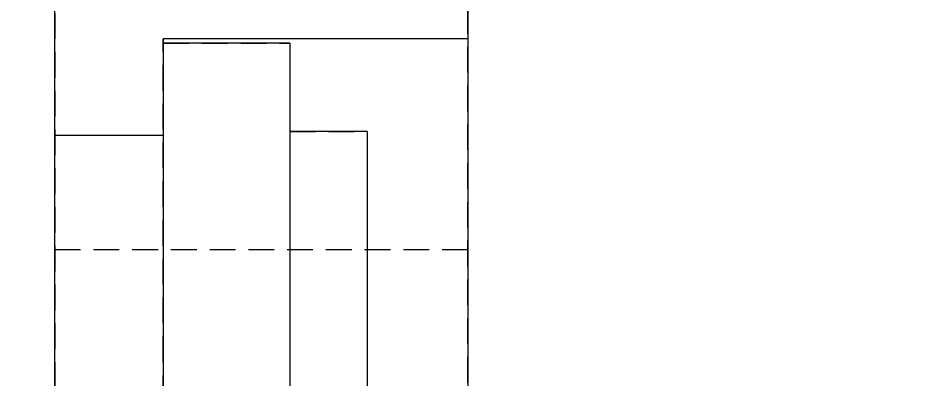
# Model space of a CAD drawing. Header units: inches. Extents: x 274057 to 444617, y 485849 to 635630.
# Drawn here: x 353767.53 to 353785.23, y 516854.03 to 516861 of the extents above; entities that cross this region are included whole.
import ezdxf

# ---------------------------------------------------------------- set-up
doc = ezdxf.new("R2010")
doc.units = ezdxf.units.IN
doc.header["$MEASUREMENT"] = 0
doc.linetypes.add('DASHED', pattern=[0.75, 0.5, -0.25])
doc.layers.add('CQ Grg Gypsum', color=41, linetype='Continuous')
doc.layers.add('CQ PANEL DIMENSION', color=1, linetype='Continuous')
for name, color, linetype, lineweight in [('CQ Hardware Accs.', 1, 'Continuous', 0), ('CQ plan and elev dimension', 252, 'Continuous', 35), ('Hardware Accs.', 7, 'Continuous', 0)]:
    doc.layers.add(name, color=color, linetype=linetype, lineweight=lineweight)
doc.styles.get("Standard").update_dxf_attribs({"font": 'arial.ttf'})
doc.dimstyles.new('CQ 20', dxfattribs={"dimscale": 0.2, "dimtxt": 150, "dimasz": 100, "dimexe": 100, "dimexo": 20, "dimgap": 80, "dimtad": 1, "dimdec": 0, "dimzin": 0, "dimdsep": 46, "dimtxsty": 'Standard', "dimblk": 'DOT', "dimcen": 100, "dimclrd": 1, "dimclre": 1, "dimclrt": 3, "dimadec": 0, "dimazin": 0, "dimtfac": 1, "dimtdec": 0, "dimtofl": 0, "dimtmove": 0, "dimatfit": 3, "dimfxl": 1, "dimtolj": 1, "dimtzin": 0, "dimlwd": -1, "dimarcsym": 0})
doc.dimstyles.new('CQ 50', dxfattribs={"dimscale": 0.5, "dimtxt": 150, "dimasz": 100, "dimexe": 100, "dimexo": 20, "dimgap": 80, "dimtad": 1, "dimdec": 0, "dimzin": 0, "dimdsep": 46, "dimtxsty": 'Standard', "dimblk": 'DOT', "dimcen": 100, "dimclrd": 250, "dimclre": 250, "dimclrt": 3, "dimadec": 0, "dimazin": 0, "dimtfac": 1, "dimtdec": 0, "dimtofl": 0, "dimtmove": 0, "dimatfit": 3, "dimfxl": 3, "dimtolj": 1, "dimtzin": 0, "dimlwd": -1, "dimarcsym": 0})

# ---------------------------------------------------------------- blocks, each defined once
blk = doc.blocks.new('_Dot')
at = {"color": 0, "linetype": 'ByBlock', "lineweight": -2}
blk.add_line((-0.5, 0), (-1, 0), dxfattribs=at)
at = {"color": 0, "linetype": 'ByBlock', "const_width": 0.5}
blk.add_lwpolyline([(-0.25, 0, 1), (0.25, 0, 1)], format="xyb", close=True, dxfattribs=at)
blk = doc.blocks.new('*D145')
at = {"layer": 'CQ plan and elev dimension', "color": 250, "lineweight": -2, "transparency": 16777216}
for p, q in [((353961.996, 519499.284), (351884.089, 519499.284)), ((353285.28, 516399.295), (351884.089, 516399.295))]:
    blk.add_line(p, q, dxfattribs=at)
at = {"layer": 'CQ plan and elev dimension', "color": 250, "transparency": 16777216}
blk.add_line((351934.089, 519449.284), (351934.089, 516449.295), dxfattribs=at)
at = {"layer": 'Defpoints', "color": 0, "transparency": 16777216}
for p in [(353971.996, 519499.284, 0), (351934.089, 516399.295), (353295.28, 516399.295, 0)]:
    blk.add_point(p, dxfattribs=at)
at = {"layer": 'CQ plan and elev dimension', "color": 250, "transparency": 16777216, "xscale": 50, "yscale": 50, "zscale": 50}
for p, rotation in [((351934.089, 519499.284), 90.00000000166753), ((351934.089, 516399.295), 270.0000000016675)]:
    blk.add_blockref('_Dot', p, dxfattribs=dict(at, rotation=rotation))
at = {"layer": 'CQ plan and elev dimension', "color": 3, "transparency": 16777216, "insert": (351855.771, 517949.289), "char_height": 75, "attachment_point": 5, "rotation": 90}
blk.add_mtext('\\A1;3100', dxfattribs=at)
blk = doc.blocks.new('*D284')
at = {"layer": 'CQ PANEL DIMENSION', "color": 1, "lineweight": -2, "transparency": 16777216}
for p, q in [((354281.446, 519499.284), (354806.32, 519499.284)), ((353585.879, 516399.284), (354806.32, 516399.284))]:
    blk.add_line(p, q, dxfattribs=at)
at = {"layer": 'CQ PANEL DIMENSION', "color": 1, "transparency": 16777216}
blk.add_line((354786.32, 519479.284), (354786.32, 516419.284), dxfattribs=at)
at = {"layer": 'Defpoints', "color": 0, "transparency": 16777216}
for p in [(354277.446, 519499.284, 0), (353581.879, 516399.284, 0), (354786.32, 516399.284)]:
    blk.add_point(p, dxfattribs=at)
at = {"layer": 'CQ PANEL DIMENSION', "color": 1, "transparency": 16777216, "xscale": 20, "yscale": 20, "zscale": 20}
for p, rotation in [((354786.32, 519499.284), 90), ((354786.32, 516399.284), 270)]:
    blk.add_blockref('_Dot', p, dxfattribs=dict(at, rotation=rotation))
at = {"layer": 'CQ PANEL DIMENSION', "color": 3, "transparency": 16777216, "insert": (354754.993, 517949.284), "char_height": 30, "attachment_point": 5, "rotation": 90}
blk.add_mtext('\\A1;3100', dxfattribs=at)
blk = doc.blocks.new('hettich quadro 4D V6 silent')
at = {"layer": 'Hardware Accs.', "linetype": 'DASHED', "lineweight": 0}
for p, q in [((190423.691, -47311.222), (190423.691, -47364.122)), ((190431.691, -47364.122), (190431.691, -47311.222)), ((190425.791, -47345.722), (190425.791, -47329.722)), ((190431.691, -47329.722), (190425.791, -47329.722)), ((190425.791, -47329.803), (190428.241, -47329.803)), ((190428.241, -47329.803), (190428.241, -47345.64)), ((190428.241, -47331.514), (190429.741, -47331.514)), ((190429.741, -47331.514), (190429.741, -47343.93)), ((190425.791, -47331.587), (190423.691, -47331.587)), ((190423.691, -47333.792), (190431.691, -47333.792)), ((190423.691, -47333.792), (190431.691, -47333.792))]:
    blk.add_line(p, q, dxfattribs=at)
at = {"layer": 'Hardware Accs.', "linetype": 'Continuous', "lineweight": 0}
for p, q in [((190423.691, -47364.122), (190423.691, -47311.222)), ((190431.691, -47311.222), (190431.691, -47364.122)), ((190431.691, -47329.722), (190425.791, -47329.722)), ((190425.791, -47329.722), (190425.791, -47345.722)), ((190428.241, -47329.803), (190425.791, -47329.803)), ((190428.241, -47329.803), (190428.241, -47345.64)), ((190429.741, -47331.514), (190428.241, -47331.514)), ((190429.741, -47331.514), (190429.741, -47343.93)), ((190425.791, -47331.587), (190423.691, -47331.587))]:
    blk.add_line(p, q, dxfattribs=at)
blk = doc.blocks.new('A$Cd99c4f28')
at = {"layer": 'CQ Hardware Accs.', "color": 1, "xscale": -1}
blk.add_blockref('hettich quadro 4D V6 silent', (190734.558, 47791.042, 0.017), dxfattribs=at)

msp = doc.modelspace()

# ---------------------------------------------------------------- block references
at = {"layer": 'CQ Grg Gypsum', "xscale": -1}
msp.add_blockref('A$Cd99c4f28', (354079.1, 516399.284, -0.184), dxfattribs=at)

# ---------------------------------------------------------------- dimensions: what is measured, and where the dimension line sits
at = {"layer": 'CQ PANEL DIMENSION'}
dim = msp.add_linear_dim(base=(354786.32, 516399.284), p1=(354277.446, 519499.284, 0), p2=(353581.879, 516399.284, 0), angle=90, dimstyle='CQ 20', override={"dimtmove": 1}, dxfattribs=at)
dim.commit()
dim.dimension.update_dxf_attribs({"geometry": '*D284', "text_midpoint": (354754.993, 517949.284)})
at = {"layer": 'CQ plan and elev dimension'}
dim = msp.add_linear_dim(base=(351934.089, 516399.295, 0), p1=(353971.996, 519499.284, 0), p2=(353295.28, 516399.295, 0), angle=90, dimstyle='CQ 50', override={"dimtmove": 1}, dxfattribs=at)
dim.commit()
dim.dimension.update_dxf_attribs({"geometry": '*D145', "text_midpoint": (351855.771, 517949.289, 0)})

doc.saveas('drawing.dxf')
